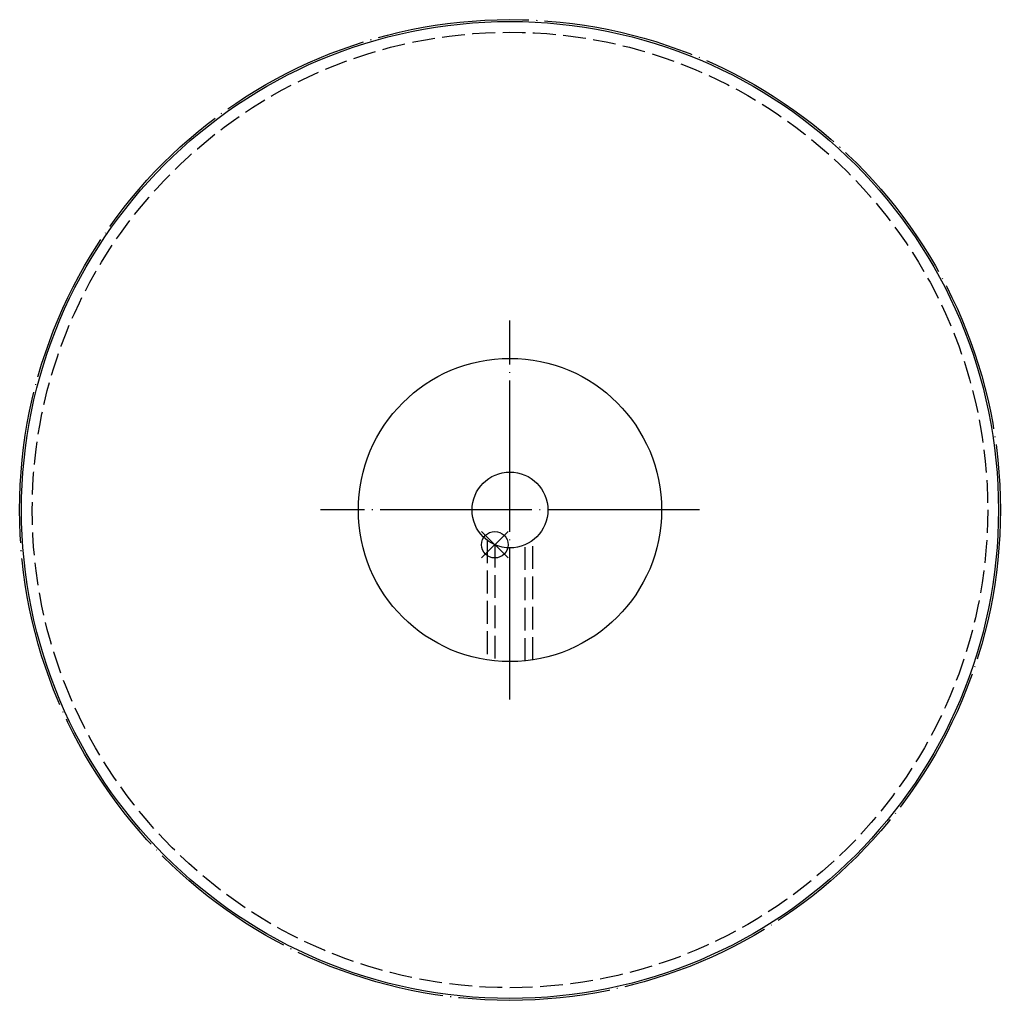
# Model space of a CAD drawing. Extents: x 44 to 174, y 354 to 483.
import ezdxf

# ---------------------------------------------------------------- set-up
doc = ezdxf.new("R2010")
doc.units = 0
doc.header["$MEASUREMENT"] = 0
doc.linetypes.add('CENTER', pattern=[22, 20, -1, 0, -1])
doc.linetypes.add('DASHED', pattern=[4, 3, -1])
doc.layers.get('0').update_dxf_attribs({"linetype": 'CONTINUOUS'})
doc.layers.add('$PARTREF_BOM', color=7, linetype='CONTINUOUS')
doc.styles.get("Standard").update_dxf_attribs({"font": 'txt.shx', "bigfont": 'chineset.shx'})

# ---------------------------------------------------------------- blocks, each defined once
blk = doc.blocks.new('PARTREF')
at = {"layer": '$PARTREF_BOM', "color": 2}
for p, q in [((-1.75, -1.75), (1.75, 1.75)), ((-1.75, 1.75), (1.75, -1.75))]:
    blk.add_line(p, q, dxfattribs=at)
blk.add_circle((0, 0), 1.75, dxfattribs=at)
at = {"layer": '$PARTREF_BOM', "color": 2, "flags": 1}
for tag, p in [('TAG5', (-16.09, -4.95)), ('TAG10', (-5.65, -5)), ('TAG15', (5.59, -4.74)), ('TAG4', (-16.09, -8.95)), ('TAG14', (5.59, -8.74)), ('TAG9', (-5.65, -9)), ('TAG13', (5.59, -12.74)), ('TAG3', (-16.09, -12.95)), ('TAG8', (-5.65, -13)), ('TAG2', (-16.09, -16.95)), ('TAG7', (-5.65, -17)), ('TAG12', (5.59, -16.74)), ('TAG1', (-16.09, -20.95)), ('TAG6', (-5.65, -21)), ('TAG11', (5.59, -20.74))]:
    blk.add_attdef(tag, p, '', height=2.5, dxfattribs=at)

msp = doc.modelspace()

# ---------------------------------------------------------------- linework, layer by layer
at = {"color": 1, "linetype": 'CENTER'}
for p, q in [((108.92, 393.56), (108.92, 443.56)), ((133.92, 418.56), (83.92, 418.56))]:
    msp.add_line(p, q, dxfattribs=at)
at = {"color": 3, "linetype": 'DASHED'}
for p, q in [((105.92, 414.56), (105.92, 398.78)), ((106.92, 413.98), (106.92, 398.66)), ((110.92, 398.66), (110.92, 413.98)), ((111.92, 398.78), (111.92, 414.56))]:
    msp.add_line(p, q, dxfattribs=at)
at = {"color": 1, "linetype": 'CENTER'}
msp.add_circle((108.92, 418.56), 64.68, dxfattribs=at)
at = {"color": 7, "linetype": 'CONTINUOUS'}
for radius in [64.43, 20, 5]:
    msp.add_circle((108.92, 418.56), radius, dxfattribs=at)
at = {"color": 3, "linetype": 'DASHED'}
msp.add_circle((108.92, 418.56), 63.01, dxfattribs=at)

# ---------------------------------------------------------------- block references
at = {"color": 7}
msp.add_blockref('PARTREF', (106.92, 413.98), dxfattribs=at)

doc.saveas('drawing.dxf')
